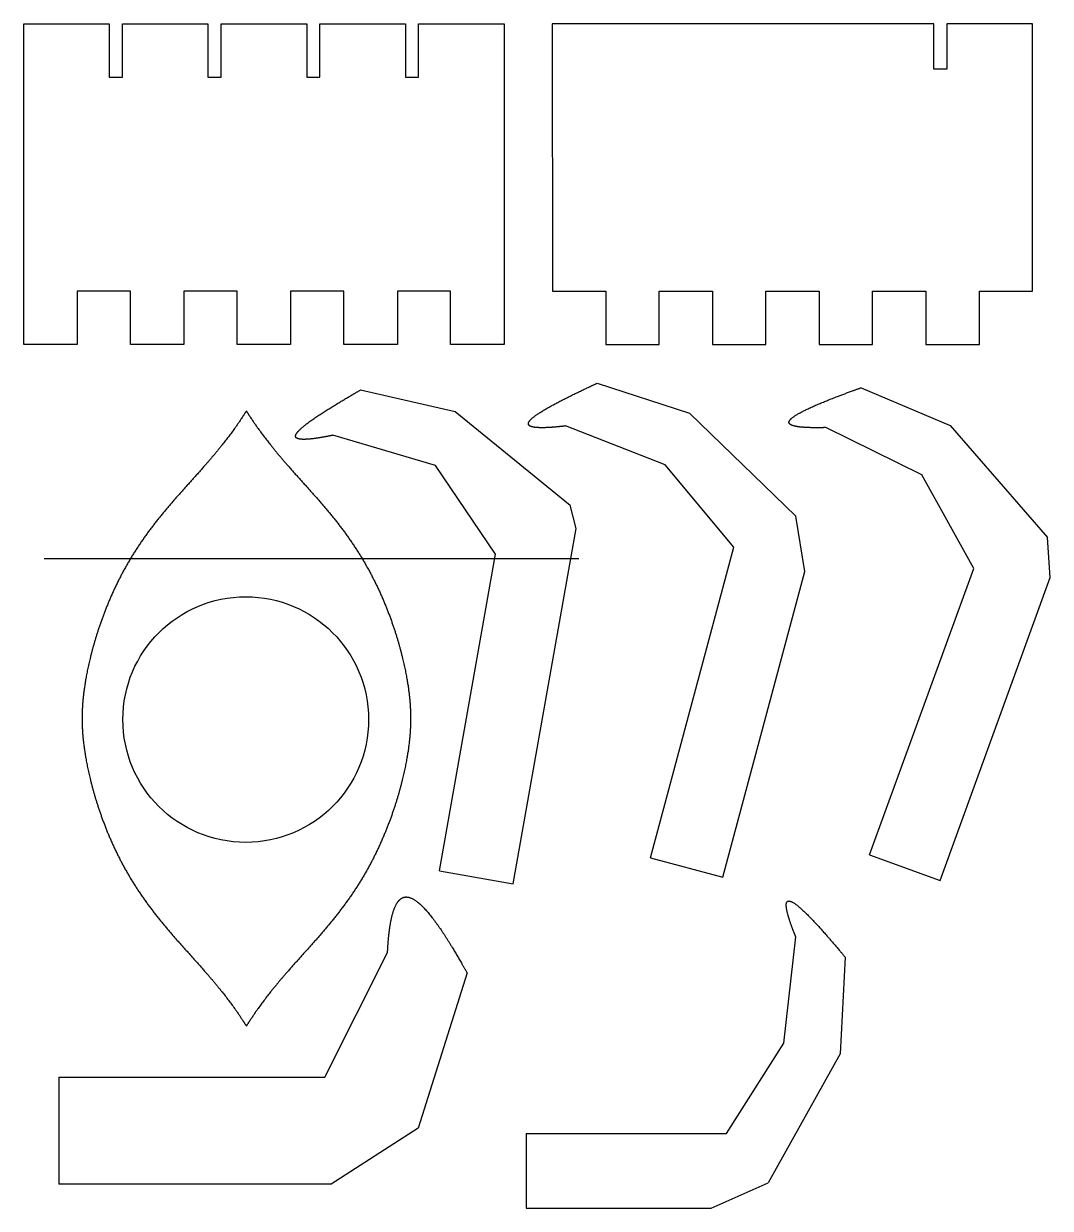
# Model space of a CAD drawing. Header units: millimetres. Extents: x -74 to 118, y -221 to 0.
import ezdxf

# ---------------------------------------------------------------- set-up
doc = ezdxf.new("R2010")
doc.units = ezdxf.units.MM
doc.layers.get('0').update_dxf_attribs({"linetype": 'CONTINUOUS'})

msp = doc.modelspace()

# ---------------------------------------------------------------- linework, layer by layer
for p, q in [((-10.82, -68.49), (6.84, -72.54)), ((33.4, -67.23), (50.64, -72.81)), ((82.73, -68.07), (99.42, -75.13)), ((6.84, -72.54), (28.35, -90.03)), ((50.64, -72.81), (70.54, -92.1)), ((46.13, -82.49), (27.5, -75.22)), ((99.42, -75.13), (117.57, -96.09)), ((3.2, -82.58), (-16, -76.96)), ((94.09, -84.38), (76.16, -75.52)), ((14.39, -99.16), (3.2, -82.58)), ((58.93, -97.86), (46.13, -82.49)), ((103.83, -101.85), (94.09, -84.38)), ((29.45, -94.36), (28.35, -90.03)), ((72.21, -102.41), (70.54, -92.1)), ((17.72, -160.84), (29.45, -94.36)), ((118.11, -103.55), (117.57, -96.09)), ((3.94, -158.41), (14.39, -99.16)), ((43.37, -155.95), (58.93, -97.86)), ((-70, -100), (30, -100)), ((84.34, -155.39), (103.83, -101.85)), ((56.89, -159.58), (72.21, -102.41)), ((97.5, -160.18), (118.11, -103.55)), ((43.37, -155.95), (56.89, -159.58)), ((84.34, -155.39), (97.5, -160.18)), ((3.94, -158.41), (17.72, -160.84)), ((68.32, -190.61), (70.52, -170.73)), ((-17.53, -196.99), (-5.78, -173.68)), ((79.74, -174.51), (78.81, -192.58)), ((9.08, -177.48), (-0.07, -206.51)), ((57.6, -207.49), (68.32, -190.61)), ((78.81, -192.58), (65.37, -216.72)), ((-67.26, -196.99), (-17.53, -196.99)), ((-67.26, -196.99), (-67.26, -216.99)), ((-0.07, -206.51), (-16.32, -216.99)), ((20.11, -207.49), (57.6, -207.49)), ((20.11, -207.49), (20.11, -221.49)), ((-16.32, -216.99), (-67.26, -216.99)), ((54.73, -221.49), (65.37, -216.72)), ((20.11, -221.49), (54.73, -221.49))]:
    msp.add_line(p, q)
for points in [[(-18.45, 0), (-2.45, 0), (-2.45, -10), (0, -10), (0, 0), (16, 0), (16, -50), (16, -60), (6, -60), (6, -50), (-3.95, -50), (-3.95, -60), (-13.95, -60), (-13.95, -50), (-23.9, -50), (-23.9, -60), (-33.9, -60), (-33.9, -50), (-43.85, -50), (-43.85, -60), (-53.85, -60), (-53.85, -50), (-63.8, -50), (-63.8, -60), (-73.8, -60), (-73.8, 0), (-57.8, 0), (-57.8, -10), (-55.35, -10), (-55.35, 0), (-39.35, 0), (-39.35, -10), (-36.9, -10), (-36.9, 0), (-20.9, 0), (-20.9, -10), (-18.45, -10)], [(96.35, 0), (25, 0), (25.05, -50), (35, -50), (35, -60), (45, -60), (45, -50), (54.95, -50), (54.95, -60), (64.95, -60), (64.95, -50), (74.9, -50), (74.9, -60), (84.9, -60), (84.9, -50), (94.85, -50), (94.85, -60), (104.85, -60), (104.85, -50), (114.8, -50), (114.8, 0), (98.8, 0), (98.8, -8.5), (96.35, -8.5)]]:
    msp.add_lwpolyline(points, close=True)
msp.add_circle((-32.29, -130.11), 22.97)
for points in [[(-16, -76.96), (-16.64, -77.09), (-17.86, -77.33), (-19.48, -77.6), (-21.2, -77.79), (-22.59, -77.71), (-23.17, -77.31), (-22.91, -76.56), (-21.84, -75.5), (-20.05, -74.13), (-17.59, -72.5), (-15.16, -71.01), (-13.08, -69.78), (-11.59, -68.93), (-10.82, -68.49)], [(27.5, -75.22), (26.85, -75.3), (25.61, -75.43), (23.98, -75.56), (22.25, -75.59), (20.87, -75.39), (20.33, -74.94), (20.65, -74.22), (21.81, -73.25), (23.71, -72.05), (26.3, -70.64), (28.86, -69.36), (31.03, -68.33), (32.59, -67.6), (33.4, -67.23)], [(76.16, -75.52), (75.5, -75.54), (74.26, -75.56), (72.62, -75.54), (70.9, -75.43), (69.54, -75.11), (69.04, -74.61), (69.42, -73.93), (70.66, -73.06), (72.67, -72.03), (75.36, -70.85), (78.02, -69.8), (80.28, -68.95), (81.89, -68.37), (82.73, -68.07)], [(-32.18, -72.41), (-32.82, -73.42), (-34.13, -75.4), (-36.2, -78.25), (-39.15, -81.81), (-43.02, -86.07), (-46.87, -90.34), (-50.52, -94.84), (-53.79, -99.67), (-56.57, -104.8), (-58.81, -110.04), (-60.53, -115.16), (-61.76, -119.92), (-62.55, -124.2), (-62.94, -128.05), (-62.94, -131.76), (-62.55, -135.62), (-61.76, -139.9), (-60.53, -144.66), (-58.82, -149.77), (-56.57, -155.01), (-53.79, -160.14), (-50.52, -164.97), (-46.87, -169.47), (-43.01, -173.74), (-39.14, -178), (-36.19, -181.56), (-34.12, -184.41), (-32.82, -186.39), (-32.18, -187.41)], [(-32.18, -72.41), (-31.54, -73.42), (-30.23, -75.4), (-28.16, -78.25), (-25.21, -81.81), (-21.34, -86.07), (-17.49, -90.34), (-13.84, -94.84), (-10.57, -99.67), (-7.79, -104.8), (-5.54, -110.04), (-3.82, -115.16), (-2.59, -119.92), (-1.81, -124.2), (-1.42, -128.05), (-1.42, -131.76), (-1.81, -135.62), (-2.59, -139.9), (-3.82, -144.66), (-5.54, -149.77), (-7.79, -155.01), (-10.56, -160.14), (-13.84, -164.97), (-17.49, -169.47), (-21.35, -173.74), (-25.21, -178), (-28.16, -181.56), (-30.23, -184.41), (-31.54, -186.39), (-32.18, -187.41)], [(-5.78, -173.68), (-5.74, -172.8), (-5.63, -171.11), (-5.4, -168.85), (-4.95, -166.38), (-4.13, -164.26), (-3.04, -163.16), (-1.66, -163.14), (0, -164.19), (1.93, -166.21), (4.09, -169.13), (5.98, -172.1), (7.5, -174.66), (8.54, -176.52), (9.08, -177.48)], [(70.52, -170.73), (70.27, -170.13), (69.83, -168.99), (69.29, -167.47), (68.81, -165.84), (68.64, -164.49), (68.94, -163.88), (69.72, -164.03), (70.96, -164.91), (72.61, -166.44), (74.63, -168.57), (76.52, -170.7), (78.07, -172.52), (79.17, -173.83), (79.74, -174.51)]]:
    msp.add_open_spline(points, degree=5)

doc.saveas('drawing.dxf')
